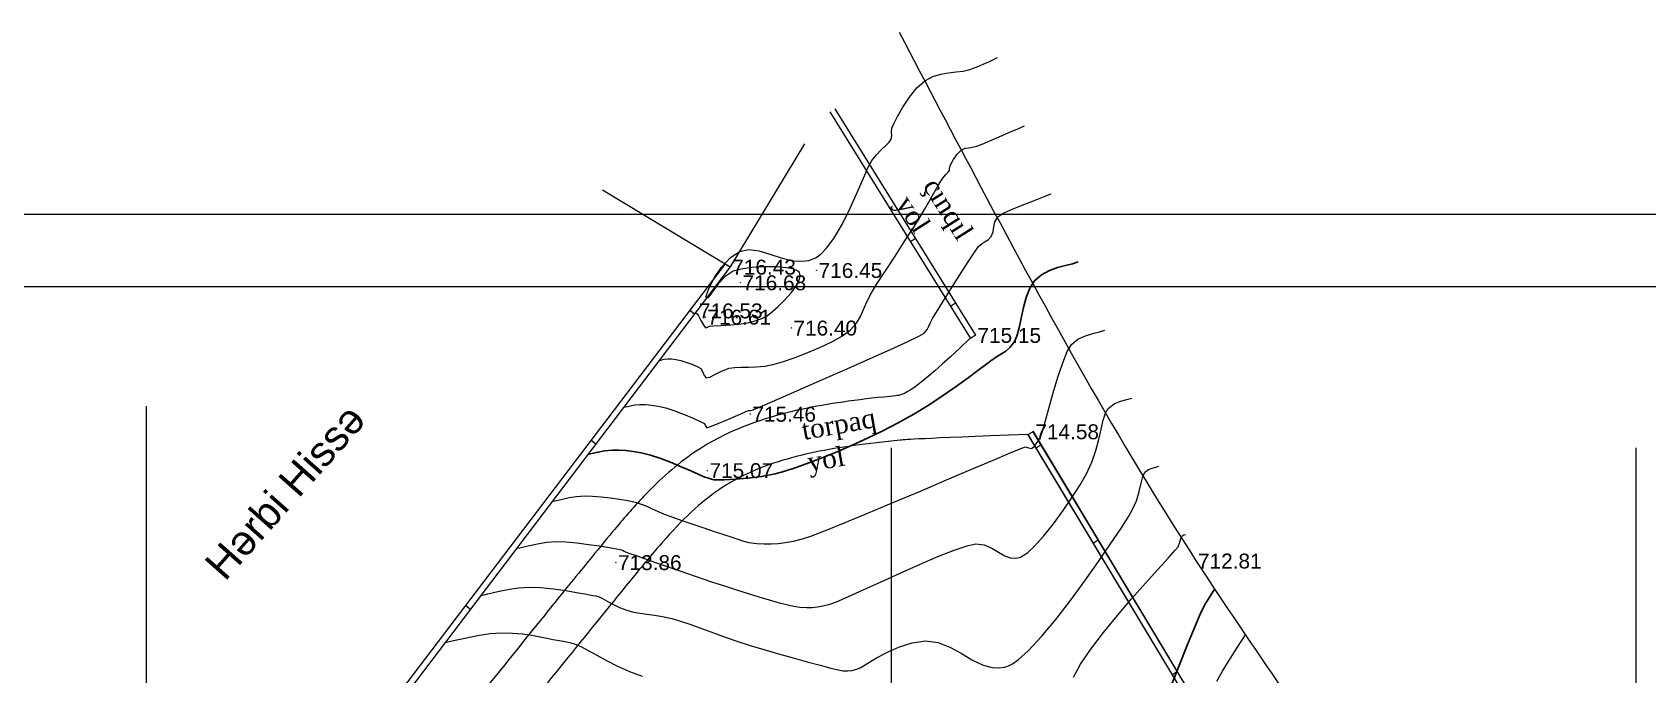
# Model space of a CAD drawing. Header units: feet. Extents: x 3381 to 683784, y 675186 to 4376258.
# Drawn here: x 683252.5 to 683360.9, y 4375949.1 to 4375992.2 of the extents above; entities that cross this region are included whole.
import ezdxf

# ---------------------------------------------------------------- set-up
doc = ezdxf.new("R2010")
doc.units = ezdxf.units.FT
doc.header["$MEASUREMENT"] = 0
doc.header["$PDMODE"] = 34
doc.header["$PDSIZE"] = 0.01
doc.linetypes.add('ACAD_ISO03W100', pattern=[30, 12, -18])
doc.layers.get('0').update_dxf_attribs({"linetype": 'CONTINUOUS'})
for name, color, linetype in [('0_Point_Height', 2, 'CONTINUOUS'), ('0_Point_Point', 7, 'CONTINUOUS'), ('Yazilar', 7, 'CONTINUOUS')]:
    doc.layers.add(name, color=color, linetype=linetype)
for name, color, linetype, lineweight in [('0_Ном._пера__110', 7, 'CONTINUOUS', 200), ('ANA HORIZONTAL', 24, 'CONTINUOUS', 30), ('das tikili_Ном._пера__29', 29, 'CONTINUOUS', 18), ('HORIZANTAL', 24, 'CONTINUOUS', 13), ('km setka', 170, 'CONTINUOUS', 15), ('kontur', 5, 'CONTINUOUS', 0)]:
    doc.layers.add(name, color=color, linetype=linetype, lineweight=lineweight)
doc.styles.get("Standard").update_dxf_attribs({"font": 'arial.ttf', "height": 2})

msp = doc.modelspace()

# ---------------------------------------------------------------- linework, layer by layer
at = {"linetype": 'Continuous'}
for p, q in [((683305.996, 4375986.894, 716.983), (683315.433, 4375971.695, 715.153)), ((683306.336, 4375987.105, 716.983), (683315.773, 4375971.906, 715.153)), ((683304.289, 4375984.747, 716.976), (683299.311, 4375976.491, 716.431)), ((683290.747, 4375981.655, 716.431), (683299.311, 4375976.491, 716.431)), ((683311.745, 4375978.394), (683311.411, 4375978.173)), ((683298.966, 4375976.699, 716.432), (683296.759, 4375973.795, 716.528)), ((683299.311, 4375976.491, 716.431), (683297.077, 4375973.553, 716.528)), ((683296.758, 4375973.795, 716.528), (683260.55, 4375926.095, 708.969)), ((683314.441, 4375974.052), (683314.107, 4375973.831)), ((683297.077, 4375973.553, 716.528), (683260.931, 4375925.935, 708.982)), ((683296.601, 4375973.587, 6.389), (683296.916, 4375973.341, 6.389)), ((683315.773, 4375971.906, 715.153), (683315.433, 4375971.695, 715.153)), ((683319.663, 4375965.439, 697.485), (683319.32, 4375965.233, 697.485)), ((683289.981, 4375964.866, -710.059), (683290.296, 4375964.62, -710.059)), ((683320.197, 4375964.551), (683319.863, 4375964.329)), ((683324.031, 4375958.17), (683323.697, 4375957.948)), ((683281.557, 4375953.768, -710.059), (683281.872, 4375953.522, -710.059)), ((683329.334, 4375949.342), (683329.001, 4375949.121))]:
    msp.add_line(p, q, dxfattribs=at)
at = {"linetype": 'Continuous', "elevation": 697.485}
for points in [[(683384.848, 4375861.457), (683373.503, 4375875.16), (683364.619, 4375889.569), (683352.808, 4375909.598), (683342.787, 4375926.537), (683331.661, 4375944.672), (683319.315, 4375965.22)], [(683382.145, 4375864.741), (683373.508, 4375875.173), (683364.623, 4375889.581), (683352.813, 4375909.611), (683342.792, 4375926.55), (683331.666, 4375944.684), (683319.32, 4375965.233)], [(683385.156, 4375861.712), (683373.829, 4375875.394), (683364.961, 4375889.775), (683353.152, 4375909.801), (683343.13, 4375926.743), (683332.003, 4375944.879), (683319.658, 4375965.426)], [(683382.425, 4375865.03), (683373.834, 4375875.407), (683364.966, 4375889.788), (683353.157, 4375909.814), (683343.135, 4375926.756), (683332.008, 4375944.892), (683319.663, 4375965.439)]]:
    msp.add_lwpolyline(points, dxfattribs=at)
at = {"linetype": 'Continuous'}
for points, knots in [([(683310.661, 4375992.239), (683312.482, 4375988.769), (683318.788, 4375976.751), (683328.685, 4375958.769), (683342.68, 4375939.505), (683353.451, 4375919.307), (683364.414, 4375901.421), (683373.542, 4375884.018), (683386.957, 4375865.497), (683403.556, 4375851.208), (683415.091, 4375836.371), (683423.022, 4375825.888), (683434.34, 4375813.97), (683442.589, 4375803.278), (683447.033, 4375797.518)], [0, 0, 0, 0, 11.7595104, 40.7232097, 61.4623304, 83.0549787, 109.2907167, 124.3927439, 141.9627176, 177.5330077, 189.5588214, 198.2764878, 216.9554477, 238.7688662, 238.7688662, 238.7688662, 238.7688662]), ([(683315.419, 4375971.709), (683311.479, 4375967.946), (683310.95, 4375967.895), (683309.361, 4375967.735), (683308.298, 4375967.619), (683305.346, 4375967.212), (683303.469, 4375966.858), (683300.691, 4375965.98), (683299.74, 4375965.609), (683298.249, 4375964.871), (683297.689, 4375964.555), (683296.529, 4375963.8), (683295.941, 4375963.353), (683294.826, 4375962.403), (683294.296, 4375961.9), (683293.054, 4375960.628), (683292.364, 4375959.842), (683291.253, 4375958.524), (683290.819, 4375957.994), (683289.963, 4375956.947), (683289.538, 4375956.427), (683288.272, 4375954.872), (683287.439, 4375953.844), (683284.959, 4375950.776), (683283.332, 4375948.753), (683280.423, 4375945.158), (683279.147, 4375943.587), (683277.111, 4375941.109), (683276.37, 4375940.211), (683274.937, 4375938.489), (683274.248, 4375937.667), (683273.02, 4375936.213), (683272.485, 4375935.584), (683271.116, 4375933.982), (683270.243, 4375932.977), (683268.811, 4375931.036), (683268.224, 4375930.126), (683267.459, 4375928.472), (683267.21, 4375927.769), (683266.976, 4375926.647), (683266.922, 4375926.253), (683266.874, 4375925.459), (683266.879, 4375925.064), (683266.999, 4375923.464), (683267.314, 4375922.291), (683268.027, 4375920.447), (683268.363, 4375919.74), (683269.089, 4375918.404), (683269.48, 4375917.772), (683270.768, 4375915.849), (683271.715, 4375914.656), (683273.179, 4375912.722), (683273.73, 4375911.971), (683274.731, 4375910.44), (683275.179, 4375909.663), (683275.849, 4375908.192), (683276.09, 4375907.506), (683276.435, 4375906.07), (683276.54, 4375905.328), (683276.618, 4375903.731), (683276.572, 4375902.877), (683276.308, 4375901.197), (683276.091, 4375900.367), (683275.296, 4375898.132), (683274.564, 4375896.78), (683273.091, 4375894.633), (683272.437, 4375893.805), (683271.046, 4375892.197), (683270.308, 4375891.414), (683268.806, 4375889.862), (683268.044, 4375889.093), (683266.722, 4375887.708), (683266.158, 4375887.1), (683265.063, 4375885.848), (683264.534, 4375885.209), (683262.995, 4375883.262), (683262.029, 4375881.925), (683260.33, 4375879.461), (683259.582, 4375878.34), (683258.113, 4375876.071), (683257.394, 4375874.925), (683255.293, 4375871.45), (683253.967, 4375869.087), (683251.571, 4375864.398), (683250.492, 4375862.077), (683248.828, 4375858.052), (683248.192, 4375856.369), (683247.033, 4375852.963), (683246.511, 4375851.246), (683245.498, 4375847.617), (683245.016, 4375845.705), (683244.232, 4375842.412), (683243.917, 4375841.035), (683243.304, 4375838.271), (683243.008, 4375836.883), (683242.584, 4375834.71), (683242.438, 4375833.935), (683242.2, 4375832.535), (683242.104, 4375831.916), (683241.864, 4375829.952), (683241.789, 4375828.608), (683241.791, 4375825.592), (683241.913, 4375823.92), (683242.353, 4375820.628), (683242.669, 4375819.009), (683243.309, 4375816.293), (683243.602, 4375815.185), (683244.167, 4375813.187), (683244.433, 4375812.294), (683244.926, 4375810.68), (683245.152, 4375809.949), (683245.648, 4375808.476), (683245.917, 4375807.736), (683246.373, 4375806.645), (683246.53, 4375806.292), (683247.032, 4375805.238), (683247.393, 4375804.577), (683248.074, 4375803.307), (683248.394, 4375802.698), (683248.793, 4375801.796), (683248.914, 4375801.492), (683249.101, 4375800.938), (683249.171, 4375800.691), (683249.294, 4375800.167), (683249.346, 4375799.894), (683249.48, 4375799.057), (683249.543, 4375798.466), (683247.358, 4375794.053)], [0, 0, 0, 0, 1.5041825, 1.5041825, 4.5125475, 4.5125475, 9.8970232, 9.8970232, 12.7958343, 12.7958343, 14.6040586, 14.6040586, 16.6622444, 16.6622444, 18.7204302, 18.7204302, 21.6922095, 21.6922095, 23.6905372, 23.6905372, 25.688865, 25.688865, 29.6855204, 29.6855204, 37.6788312, 37.6788312, 43.8586233, 43.8586233, 47.3387229, 47.3387229, 50.4791814, 50.4791814, 52.8430932, 52.8430932, 56.4524219, 56.4524219, 59.343353, 59.343353, 61.3017168, 61.3017168, 62.3107145, 62.3107145, 63.3197122, 63.3197122, 66.4267393, 66.4267393, 68.5017705, 68.5017705, 70.5768016, 70.5768016, 75.0922592, 75.0922592, 77.9843832, 77.9843832, 80.8765073, 80.8765073, 83.3681481, 83.3681481, 85.859789, 85.859789, 88.6938456, 88.6938456, 91.5279021, 91.5279021, 96.5044037, 96.5044037, 99.8137478, 99.8137478, 103.1230919, 103.1230919, 106.3599071, 106.3599071, 108.7786817, 108.7786817, 111.1974562, 111.1974562, 116.0350052, 116.0350052, 120.025858, 120.025858, 124.0167109, 124.0167109, 131.9984166, 131.9984166, 139.5388434, 139.5388434, 144.8405163, 144.8405163, 150.1421893, 150.1421893, 155.992549, 155.992549, 160.2125993, 160.2125993, 164.4326495, 164.4326495, 166.7775401, 166.7775401, 168.5840285, 168.5840285, 172.4237048, 172.4237048, 177.2211789, 177.2211789, 182.018653, 182.018653, 185.3845457, 185.3845457, 188.1403774, 188.1403774, 190.3972905, 190.3972905, 192.6542037, 192.6542037, 193.7358898, 193.7358898, 195.899262, 195.899262, 198.0626342, 198.0626342, 199.1900842, 199.1900842, 200.13488, 200.13488, 201.0796759, 201.0796759, 202.923933, 202.923933, 202.923933, 202.923933]), ([(683319.321, 4375965.239), (683311.759, 4375964.959), (683311.23, 4375964.908), (683309.652, 4375964.749), (683308.615, 4375964.635), (683305.815, 4375964.247), (683304.107, 4375963.916), (683301.689, 4375963.148), (683300.881, 4375962.829), (683299.632, 4375962.207), (683299.163, 4375961.939), (683298.015, 4375961.181), (683297.344, 4375960.635), (683296.033, 4375959.411), (683295.396, 4375958.735), (683294.133, 4375957.3), (683293.507, 4375956.54), (683291.359, 4375953.919), (683289.881, 4375952.093), (683286.953, 4375948.468), (683285.504, 4375946.667), (683281.117, 4375941.245), (683278.14, 4375937.603), (683274.421, 4375933.23), (683273.937, 4375932.668), (683272.995, 4375931.558), (683272.539, 4375931.008), (683271.551, 4375929.719), (683271.054, 4375928.984), (683270.368, 4375927.665), (683270.141, 4375927.079), (683269.952, 4375926.239), (683269.913, 4375925.979), (683269.877, 4375925.45), (683269.879, 4375925.174), (683269.963, 4375924.064), (683270.194, 4375923.162), (683270.745, 4375921.735), (683270.99, 4375921.207), (683271.527, 4375920.187), (683271.821, 4375919.692), (683272.905, 4375918.012), (683273.797, 4375916.865), (683275.316, 4375914.874), (683275.929, 4375914.059), (683277.098, 4375912.323), (683277.654, 4375911.405), (683278.4, 4375909.851), (683278.647, 4375909.256), (683279.057, 4375908.021), (683279.218, 4375907.39), (683279.575, 4375905.476), (683279.644, 4375904.17), (683279.474, 4375901.769), (683279.273, 4375900.674), (683278.671, 4375898.564), (683278.27, 4375897.545), (683277.315, 4375895.606), (683276.764, 4375894.685), (683275.384, 4375892.67), (683274.52, 4375891.605), (683272.735, 4375889.599), (683271.815, 4375888.653), (683270.149, 4375886.947), (683269.399, 4375886.181), (683268.222, 4375884.906), (683267.777, 4375884.402), (683266.905, 4375883.367), (683266.479, 4375882.838), (683265.225, 4375881.222), (683264.42, 4375880.105), (683262.894, 4375877.896), (683262.167, 4375876.809), (683260.746, 4375874.62), (683260.051, 4375873.515), (683258.021, 4375870.172), (683256.741, 4375867.904), (683254.364, 4375863.288), (683253.268, 4375860.941), (683251.614, 4375856.938), (683250.997, 4375855.304), (683249.875, 4375851.996), (683249.366, 4375850.319), (683248.368, 4375846.737), (683247.889, 4375844.827), (683247.118, 4375841.574), (683246.811, 4375840.234), (683246.22, 4375837.561), (683245.937, 4375836.226), (683245.522, 4375834.1), (683245.372, 4375833.305), (683245.139, 4375831.917), (683245.05, 4375831.319), (683244.913, 4375830.126), (683244.863, 4375829.526), (683244.769, 4375827.717), (683244.778, 4375826.502), (683244.967, 4375823.369), (683245.247, 4375821.46), (683246.037, 4375817.653), (683246.544, 4375815.753), (683247.29, 4375813.213), (683247.484, 4375812.572), (683247.877, 4375811.294), (683248.075, 4375810.665), (683248.47, 4375809.503), (683248.665, 4375808.966), (683249.016, 4375808.092), (683249.164, 4375807.748), (683249.446, 4375807.141), (683249.578, 4375806.875), (683249.857, 4375806.331), (683250.004, 4375806.056), (683250.455, 4375805.215), (683250.771, 4375804.636), (683251.296, 4375803.564), (683251.513, 4375803.084), (683251.832, 4375802.241), (683251.95, 4375801.888), (683252.147, 4375801.169), (683252.225, 4375800.812), (683252.419, 4375799.753), (683252.496, 4375799.065), (683252.574, 4375798.323), (683252.583, 4375798.242), (683254.317, 4375793.93)], [0, 0, 0, 0, 1.5195761, 1.5195761, 4.5587283, 4.5587283, 9.9305937, 9.9305937, 12.8375976, 12.8375976, 14.6989466, 14.6989466, 17.5962721, 17.5962721, 20.4935977, 20.4935977, 23.4307648, 23.4307648, 30.5406062, 30.5406062, 37.6504477, 37.6504477, 51.8701305, 51.8701305, 53.9433419, 53.9433419, 56.0165533, 56.0165533, 58.8397751, 58.8397751, 61.1867015, 61.1867015, 62.257023, 62.257023, 63.3273446, 63.3273446, 66.4263407, 66.4263407, 68.2682497, 68.2682497, 70.1101586, 70.1101586, 74.6215299, 74.6215299, 77.5950003, 77.5950003, 80.5684708, 80.5684708, 82.3043553, 82.3043553, 84.0402398, 84.0402398, 87.5120089, 87.5120089, 90.504027, 90.504027, 93.4960452, 93.4960452, 96.4880633, 96.4880633, 100.372173, 100.372173, 104.2562828, 104.2562828, 107.5177012, 107.5177012, 109.6184271, 109.6184271, 111.7191531, 111.7191531, 115.920605, 115.920605, 119.8587917, 119.8587917, 123.7969785, 123.7969785, 131.6733519, 131.6733519, 139.5534814, 139.5534814, 144.8944211, 144.8944211, 150.2353608, 150.2353608, 156.1903919, 156.1903919, 160.321983, 160.321983, 164.453574, 164.453574, 166.8999608, 166.8999608, 168.7971258, 168.7971258, 170.6942909, 170.6942909, 174.4886209, 174.4886209, 180.4889056, 180.4889056, 186.4891903, 186.4891903, 188.5086959, 188.5086959, 190.5282014, 190.5282014, 192.322947, 192.322947, 193.5253301, 193.5253301, 194.4787119, 194.4787119, 195.4320938, 195.4320938, 197.3388576, 197.3388576, 198.7843763, 198.7843763, 199.7590286, 199.7590286, 200.7336808, 200.7336808, 202.6829852, 202.6829852, 202.923933, 202.923933, 202.923933, 202.923933])]:
    msp.add_open_spline(points, degree=3, knots=knots, dxfattribs=at)
at = {"layer": '0_Point_Point'}
for p in [(683299.311, 4375976.491, 716.431), (683305.11, 4375976.266, 716.448), (683300.004, 4375975.441, 716.68), (683297.077, 4375973.553, 716.528), (683297.643, 4375973.133, 716.608), (683303.419, 4375972.4, 716.396), (683315.773, 4375971.906, 715.153), (683300.66, 4375966.614, 715.458), (683319.663, 4375965.439, 714.578), (683297.784, 4375962.831, 715.073), (683291.641, 4375956.657, 713.864), (683330.581, 4375956.762, 712.806)]:
    msp.add_point(p, dxfattribs=at)
at = {"layer": '0_Ном._пера__110', "linetype": 'Continuous', "lineweight": 25, "flags": 128}
msp.add_lwpolyline([(683213.423, 4375975.18), (683584.529, 4375975.18), (683584.529, 4375708.72), (683213.423, 4375708.72)], close=True, dxfattribs=at)
at = {"layer": 'ANA HORIZONTAL', "color": 16, "lineweight": 30}
for points, elevation in [([(683289.758, 4375963.911), (683289.814, 4375963.921), (683289.933, 4375963.946), (683290.133, 4375963.994), (683290.438, 4375964.065), (683290.881, 4375964.145), (683291.393, 4375964.185), (683291.833, 4375964.185), (683292.293, 4375964.161), (683292.789, 4375964.105), (683293.339, 4375964.008), (683293.959, 4375963.862), (683294.582, 4375963.664), (683295.295, 4375963.388), (683296.016, 4375963.083), (683296.664, 4375962.795), (683297.157, 4375962.571), (683297.413, 4375962.458), (683297.616, 4375962.385), (683297.784, 4375962.328), (683297.917, 4375962.286), (683298.06, 4375962.237), (683298.206, 4375962.207), (683298.43, 4375962.203), (683298.936, 4375962.209), (683299.651, 4375962.238), (683300.504, 4375962.305), (683301.423, 4375962.423), (683302.334, 4375962.607), (683302.985, 4375962.787), (683303.746, 4375963.032), (683304.598, 4375963.334), (683305.522, 4375963.688), (683306.499, 4375964.087), (683307.509, 4375964.524), (683308.534, 4375964.993), (683309.554, 4375965.488), (683310.55, 4375966.003), (683311.632, 4375966.611), (683312.665, 4375967.243), (683313.63, 4375967.876), (683314.511, 4375968.485), (683315.287, 4375969.045), (683315.941, 4375969.531), (683316.454, 4375969.919), (683316.808, 4375970.185), (683317.199, 4375970.45), (683317.528, 4375970.651), (683317.817, 4375970.844), (683318.09, 4375971.087), (683318.371, 4375971.435), (683318.555, 4375971.834), (683318.704, 4375972.392), (683318.842, 4375973.052), (683318.991, 4375973.757), (683319.176, 4375974.448), (683319.419, 4375975.068), (683319.745, 4375975.559), (683320.219, 4375975.964), (683320.746, 4375976.247), (683321.29, 4375976.443), (683321.815, 4375976.582), (683322.286, 4375976.698), (683322.667, 4375976.823)], 715), ([(683328.949, 4375948.439), (683329.504, 4375949.858), (683330.022, 4375951.148), (683330.467, 4375952.227), (683330.799, 4375953.015), (683330.982, 4375953.43), (683331.223, 4375953.895), (683331.458, 4375954.285), (683331.67, 4375954.61), (683331.841, 4375954.877)], 712.5)]:
    msp.add_lwpolyline(points, dxfattribs=dict(at, elevation=elevation))
at = {"layer": 'das tikili_Ном._пера__29', "color": 7, "linetype": 'Continuous', "flags": 128}
msp.add_lwpolyline([(683194.044, 4375980.024), (683589.374, 4375980.024), (683589.374, 4375703.875), (683194.044, 4375703.875)], close=True, dxfattribs=at)
at = {"layer": 'HORIZANTAL', "color": 16, "linetype": 'Continuous', "lineweight": 20}
for points, elevation in [([(683296.943, 4375973.376), (683296.946, 4375973.377), (683296.962, 4375973.38), (683296.973, 4375973.381), (683297.027, 4375973.368), (683297.091, 4375973.347), (683297.173, 4375973.199), (683297.346, 4375972.884), (683297.532, 4375972.565), (683297.653, 4375972.408), (683297.779, 4375972.444), (683297.926, 4375972.521), (683298.175, 4375972.537), (683298.698, 4375972.559), (683299.362, 4375972.596), (683300.036, 4375972.66), (683300.586, 4375972.76), (683301.064, 4375972.894), (683301.439, 4375973.03), (683301.783, 4375973.219), (683302.168, 4375973.514), (683302.522, 4375973.831), (683302.957, 4375974.261), (683303.397, 4375974.753), (683303.763, 4375975.255), (683303.951, 4375975.629), (683304.005, 4375975.875), (683303.99, 4375976.018), (683303.966, 4375976.081), (683303.932, 4375976.131), (683303.827, 4375976.221), (683303.579, 4375976.332), (683303.115, 4375976.436), (683302.383, 4375976.503), (683301.565, 4375976.505), (683300.753, 4375976.45), (683300.036, 4375976.346), (683299.503, 4375976.2), (683298.967, 4375975.851), (683298.513, 4375975.359), (683298.149, 4375974.86), (683297.927, 4375974.551), (683297.805, 4375974.417), (683297.745, 4375974.392), (683297.722, 4375974.401), (683297.708, 4375974.423), (683297.705, 4375974.508), (683297.757, 4375974.724), (683297.921, 4375975.141), (683298.263, 4375975.79), (683298.73, 4375976.479), (683299.299, 4375977.098), (683299.941, 4375977.536), (683300.557, 4375977.662), (683301.24, 4375977.568), (683301.973, 4375977.349), (683302.736, 4375977.098), (683303.512, 4375976.91), (683304.13, 4375976.869), (683304.585, 4375976.933), (683304.883, 4375977.032), (683305.029, 4375977.101), (683305.156, 4375977.175), (683305.409, 4375977.365), (683305.783, 4375977.746), (683306.267, 4375978.397), (683306.841, 4375979.373), (683307.371, 4375980.437), (683307.845, 4375981.493), (683308.252, 4375982.442), (683308.58, 4375983.186), (683308.818, 4375983.629), (683309.135, 4375984.016), (683309.457, 4375984.351), (683309.752, 4375984.636), (683309.983, 4375984.874), (683310.116, 4375985.067), (683310.16, 4375985.319), (683310.134, 4375985.544), (683310.168, 4375985.805), (683310.294, 4375986.092), (683310.549, 4375986.595), (683310.91, 4375987.225), (683311.351, 4375987.892), (683311.848, 4375988.505), (683312.375, 4375988.976), (683312.912, 4375989.269), (683313.447, 4375989.438), (683313.973, 4375989.526), (683314.481, 4375989.577), (683314.96, 4375989.633), (683315.404, 4375989.738), (683315.882, 4375989.914), (683316.303, 4375990.093), (683316.671, 4375990.263), (683316.988, 4375990.415), (683317.257, 4375990.539)], 716.5), ([(683294.548, 4375970.221), (683294.574, 4375970.226), (683294.631, 4375970.239), (683294.728, 4375970.262), (683294.882, 4375970.294), (683295.113, 4375970.316), (683295.37, 4375970.312), (683295.656, 4375970.279), (683296, 4375970.204), (683296.337, 4375970.105), (683296.724, 4375969.969), (683297.083, 4375969.815), (683297.334, 4375969.662), (683297.479, 4375969.434), (683297.554, 4375969.201), (683297.699, 4375969.053), (683297.935, 4375969.095), (683298.287, 4375969.276), (683298.73, 4375969.504), (683299.238, 4375969.687), (683299.619, 4375969.744), (683300.05, 4375969.76), (683300.531, 4375969.761), (683301.06, 4375969.777), (683301.635, 4375969.833), (683302.254, 4375969.957), (683302.893, 4375970.146), (683303.668, 4375970.413), (683304.514, 4375970.739), (683305.37, 4375971.104), (683306.171, 4375971.489), (683306.854, 4375971.875), (683307.355, 4375972.243), (683307.79, 4375972.714), (683308.063, 4375973.166), (683308.263, 4375973.634), (683308.479, 4375974.153), (683308.799, 4375974.758), (683309.098, 4375975.239), (683309.479, 4375975.833), (683309.913, 4375976.503), (683310.377, 4375977.214), (683310.843, 4375977.929), (683311.286, 4375978.612), (683311.679, 4375979.227), (683311.998, 4375979.738), (683312.355, 4375980.335), (683312.691, 4375980.917), (683312.993, 4375981.451), (683313.249, 4375981.907), (683313.447, 4375982.252), (683313.575, 4375982.454), (683313.764, 4375982.675), (683313.936, 4375982.846), (683314.029, 4375982.957), (683314.04, 4375983.085), (683314.047, 4375983.215), (683314.127, 4375983.386), (683314.304, 4375983.703), (683314.545, 4375984.054), (683314.819, 4375984.324), (683315.078, 4375984.453), (683315.317, 4375984.496), (683315.573, 4375984.52), (683315.879, 4375984.591), (683316.224, 4375984.726), (683316.75, 4375984.949), (683317.376, 4375985.223), (683318.023, 4375985.509), (683318.611, 4375985.77), (683319.06, 4375985.967)], 716), ([(683292.153, 4375967.066), (683292.19, 4375967.073), (683292.271, 4375967.09), (683292.405, 4375967.122), (683292.611, 4375967.17), (683292.908, 4375967.223), (683293.253, 4375967.251), (683293.625, 4375967.248), (683294.022, 4375967.218), (683294.466, 4375967.15), (683294.979, 4375967.033), (683295.524, 4375966.857), (683296.184, 4375966.603), (683296.831, 4375966.331), (683297.338, 4375966.103), (683297.577, 4375965.978), (683297.661, 4375965.817), (683297.745, 4375965.697), (683297.983, 4375965.769), (683298.502, 4375965.977), (683299.159, 4375966.255), (683299.814, 4375966.537), (683300.325, 4375966.758), (683300.55, 4375966.852), (683300.667, 4375966.862), (683300.784, 4375966.873), (683301.06, 4375966.99), (683301.785, 4375967.303), (683302.86, 4375967.77), (683304.189, 4375968.35), (683305.672, 4375969.001), (683307.211, 4375969.68), (683308.709, 4375970.346), (683310.068, 4375970.957), (683311.188, 4375971.472), (683311.973, 4375971.848), (683312.324, 4375972.044), (683312.535, 4375972.284), (683312.657, 4375972.516), (683312.76, 4375972.771), (683312.916, 4375973.074), (683313.156, 4375973.463), (683313.589, 4375974.158), (683314.14, 4375975.035), (683314.732, 4375975.969), (683315.288, 4375976.834), (683315.733, 4375977.506), (683315.99, 4375977.859), (683316.22, 4375978.062), (683316.436, 4375978.19), (683316.641, 4375978.323), (683316.841, 4375978.54), (683316.968, 4375978.846), (683317.016, 4375979.18), (683317.086, 4375979.52), (683317.275, 4375979.843), (683317.616, 4375980.077), (683318.196, 4375980.351), (683318.912, 4375980.644), (683319.663, 4375980.931), (683320.348, 4375981.189), (683320.864, 4375981.395)], 715.5), ([(683287.363, 4375960.756), (683287.422, 4375960.766), (683287.546, 4375960.792), (683287.751, 4375960.84), (683288.056, 4375960.913), (683288.49, 4375961.007), (683288.982, 4375961.082), (683289.532, 4375961.12), (683290.059, 4375961.111), (683290.647, 4375961.069), (683291.265, 4375961), (683291.875, 4375960.91), (683292.445, 4375960.805), (683292.939, 4375960.691), (683293.398, 4375960.551), (683293.754, 4375960.407), (683294.073, 4375960.255), (683294.424, 4375960.089), (683294.873, 4375959.905), (683295.397, 4375959.713), (683296.061, 4375959.479), (683296.8, 4375959.223), (683297.549, 4375958.968), (683298.245, 4375958.738), (683298.825, 4375958.554), (683299.346, 4375958.38), (683299.76, 4375958.229), (683300.141, 4375958.102), (683300.562, 4375958.003), (683301.096, 4375957.935), (683301.587, 4375957.904), (683302.054, 4375957.901), (683302.521, 4375957.928), (683303.011, 4375957.99), (683303.55, 4375958.09), (683304.162, 4375958.231), (683304.729, 4375958.422), (683305.715, 4375958.803), (683307.031, 4375959.336), (683308.589, 4375959.98), (683310.301, 4375960.697), (683312.077, 4375961.446), (683313.83, 4375962.189), (683315.47, 4375962.886), (683316.91, 4375963.497), (683318.06, 4375963.983), (683318.833, 4375964.305), (683319.139, 4375964.422), (683319.347, 4375964.346), (683319.535, 4375964.298), (683319.712, 4375964.432), (683319.928, 4375964.704), (683320.144, 4375965.057), (683320.263, 4375965.401), (683320.458, 4375966.083), (683320.711, 4375966.995), (683321.003, 4375968.031), (683321.317, 4375969.084), (683321.635, 4375970.046), (683321.94, 4375970.813), (683322.214, 4375971.275), (683322.659, 4375971.638), (683323.155, 4375971.874), (683323.654, 4375972.026), (683324.108, 4375972.137), (683324.471, 4375972.252)], 714.5), ([(683284.968, 4375957.6), (683285.041, 4375957.614), (683285.197, 4375957.646), (683285.452, 4375957.705), (683285.832, 4375957.797), (683286.373, 4375957.913), (683286.986, 4375958.008), (683287.672, 4375958.055), (683288.277, 4375958.036), (683289.008, 4375957.968), (683289.789, 4375957.87), (683290.547, 4375957.759), (683291.204, 4375957.652), (683291.687, 4375957.566), (683291.919, 4375957.52), (683292.069, 4375957.469), (683292.185, 4375957.415), (683292.332, 4375957.352), (683292.573, 4375957.265), (683293.125, 4375957.07), (683293.918, 4375956.792), (683294.879, 4375956.457), (683295.938, 4375956.09), (683297.024, 4375955.717), (683298.066, 4375955.364), (683298.992, 4375955.057), (683299.733, 4375954.821), (683300.511, 4375954.58), (683301.24, 4375954.353), (683301.916, 4375954.148), (683302.533, 4375953.969), (683303.087, 4375953.825), (683303.572, 4375953.72), (683303.986, 4375953.663), (683304.448, 4375953.634), (683304.822, 4375953.637), (683305.166, 4375953.674), (683305.536, 4375953.747), (683305.989, 4375953.856), (683306.437, 4375954.02), (683307.213, 4375954.354), (683308.239, 4375954.814), (683309.435, 4375955.356), (683310.723, 4375955.938), (683312.024, 4375956.515), (683313.259, 4375957.043), (683314.348, 4375957.48), (683315.214, 4375957.78), (683315.777, 4375957.902), (683316.365, 4375957.831), (683316.868, 4375957.617), (683317.321, 4375957.342), (683317.757, 4375957.089), (683318.116, 4375956.96), (683318.403, 4375956.932), (683318.606, 4375956.958), (683318.713, 4375956.985), (683318.796, 4375957.016), (683318.978, 4375957.111), (683319.282, 4375957.332), (683319.737, 4375957.753), (683320.36, 4375958.442), (683321.011, 4375959.256), (683321.657, 4375960.137), (683322.264, 4375961.028), (683322.797, 4375961.872), (683323.224, 4375962.609), (683323.584, 4375963.383), (683323.853, 4375964.162), (683324.055, 4375964.915), (683324.214, 4375965.608), (683324.356, 4375966.206), (683324.504, 4375966.679), (683324.684, 4375966.992), (683325.083, 4375967.296), (683325.525, 4375967.473), (683325.944, 4375967.581), (683326.274, 4375967.68)], 714), ([(683282.573, 4375954.445), (683282.646, 4375954.458), (683282.799, 4375954.489), (683283.047, 4375954.545), (683283.412, 4375954.634), (683283.921, 4375954.752), (683284.491, 4375954.862), (683285.121, 4375954.947), (683285.812, 4375954.99), (683286.592, 4375954.966), (683287.437, 4375954.882), (683288.266, 4375954.765), (683288.999, 4375954.641), (683289.557, 4375954.537), (683289.859, 4375954.479), (683290.098, 4375954.441), (683290.287, 4375954.405), (683290.518, 4375954.336), (683290.736, 4375954.233), (683291.046, 4375954.061), (683291.432, 4375953.851), (683291.882, 4375953.634), (683292.381, 4375953.442), (683292.813, 4375953.326), (683293.255, 4375953.248), (683293.719, 4375953.186), (683294.221, 4375953.118), (683294.774, 4375953.024), (683295.393, 4375952.883), (683295.973, 4375952.713), (683296.596, 4375952.503), (683297.268, 4375952.259), (683298.001, 4375951.989), (683298.801, 4375951.7), (683299.678, 4375951.397), (683300.641, 4375951.089), (683301.567, 4375950.81), (683302.55, 4375950.524), (683303.539, 4375950.243), (683304.486, 4375949.982), (683305.342, 4375949.753), (683306.059, 4375949.569), (683306.586, 4375949.444), (683306.876, 4375949.39), (683307.213, 4375949.376), (683307.485, 4375949.405), (683307.817, 4375949.481), (683308.089, 4375949.613), (683308.542, 4375949.886), (683309.142, 4375950.242), (683309.861, 4375950.627), (683310.666, 4375950.982), (683311.528, 4375951.253), (683312.415, 4375951.382), (683313.266, 4375951.284), (683314.056, 4375950.976), (683314.807, 4375950.555), (683315.544, 4375950.116), (683316.288, 4375949.759), (683316.904, 4375949.596), (683317.386, 4375949.577), (683317.72, 4375949.627), (683317.891, 4375949.672), (683318.004, 4375949.714), (683318.253, 4375949.843), (683318.674, 4375950.146), (683319.313, 4375950.727), (683320.207, 4375951.685), (683321.167, 4375952.835), (683322.153, 4375954.104), (683323.123, 4375955.419), (683324.036, 4375956.708), (683324.853, 4375957.899), (683325.53, 4375958.92), (683326.028, 4375959.698), (683326.305, 4375960.16), (683326.582, 4375960.792), (683326.767, 4375961.416), (683326.897, 4375961.978), (683327.013, 4375962.426), (683327.153, 4375962.708), (683327.385, 4375962.885), (683327.642, 4375962.987), (683327.886, 4375963.05), (683328.078, 4375963.108)], 713.5), ([(683322.355, 4375948.948), (683322.838, 4375949.825), (683323.531, 4375950.842), (683324.372, 4375951.947), (683325.302, 4375953.087), (683326.261, 4375954.209), (683327.188, 4375955.261), (683328.024, 4375956.189), (683328.709, 4375956.943), (683329.183, 4375957.468), (683329.386, 4375957.712), (683329.502, 4375958.009), (683329.567, 4375958.272), (683329.623, 4375958.424), (683329.758, 4375958.499), (683329.881, 4375958.536)], 713), ([(683280.178, 4375951.29), (683280.263, 4375951.305), (683280.446, 4375951.341), (683280.745, 4375951.407), (683281.188, 4375951.51), (683281.805, 4375951.648), (683282.479, 4375951.777), (683283.199, 4375951.876), (683283.952, 4375951.924), (683284.691, 4375951.911), (683285.374, 4375951.852), (683285.993, 4375951.763), (683286.543, 4375951.662), (683287.018, 4375951.564), (683287.411, 4375951.488), (683287.856, 4375951.417), (683288.205, 4375951.359), (683288.547, 4375951.281), (683288.974, 4375951.148), (683289.322, 4375950.993), (683289.784, 4375950.744), (683290.349, 4375950.427), (683291.005, 4375950.07), (683291.74, 4375949.699), (683292.541, 4375949.342), (683293.397, 4375949.025)], 713)]:
    msp.add_lwpolyline(points, dxfattribs=dict(at, elevation=elevation))
at = {"layer": 'HORIZANTAL', "color": 32, "linetype": 'Continuous', "lineweight": 13, "elevation": 712}
msp.add_lwpolyline([(683331.991, 4375948.694), (683332.352, 4375949.347), (683332.709, 4375949.943), (683333.053, 4375950.484), (683333.373, 4375950.973), (683333.658, 4375951.41), (683333.899, 4375951.797)], dxfattribs=at)
at = {"layer": 'km setka', "flags": 128}
for points in [[(683260.108, 4375967.153), (683260.108, 4375757.916)], [(683310.108, 4375964.341), (683310.108, 4375747.894)], [(683360.108, 4375964.341), (683360.108, 4375740.489)]]:
    msp.add_lwpolyline(points, dxfattribs=at)

# ---------------------------------------------------------------- texts
at = {"layer": '0_Point_Height', "color": 0}
for s, p in [('716.43', (683299.447, 4375975.977, 716.431)), ('716.68', (683300.14, 4375974.927, 716.68)), ('716.45', (683305.246, 4375975.752, 716.448)), ('716.53', (683297.213, 4375973.039, 716.528)), ('716.61', (683297.779, 4375972.619, 716.608)), ('716.40', (683303.555, 4375971.886, 716.396)), ('715.15', (683315.909, 4375971.392, 715.153)), ('715.46', (683300.796, 4375966.1, 715.458)), ('714.58', (683319.799, 4375964.925, 714.578)), ('715.07', (683297.92, 4375962.317, 715.073)), ('713.86', (683291.777, 4375956.143, 713.864)), ('712.81', (683330.717, 4375956.248, 712.806))]:
    msp.add_text(s, height=1, dxfattribs=at).set_placement(p)
at = {"layer": 'kontur', "color": 0, "linetype": 'ACAD_ISO03W100', "lineweight": 0, "ltscale": 0.35, "insert": (683263.887, 4375956.655), "char_height": 2, "attachment_point": 1, "rotation": 48.48393}
msp.add_mtext_dynamic_manual_height_columns('{\\fArial|b0|i0|c204|p34;H\\fArial|b0|i0|c238|p34;ərbi Hissə}', width=21.22032, gutter_width=25, heights=[0], dxfattribs=at)
at = {"layer": 'Yazilar', "char_height": 1.3, "width": 0.10588, "attachment_point": 1}
for s, insert, rotation in [('{\\fTimes New Roman|b0|i0|c238|p18;çınqıl yol}', (683313.302, 4375982.619), 302.4345), ('{\\fTimes New Roman|b0|i0|c0|p18;torpaq\\fTimes New Roman|b0|i0|c238|p18; yol}', (683304.007, 4375966.149), 10.07241)]:
    msp.add_mtext(s, dxfattribs=dict(at, insert=insert, rotation=rotation))

doc.saveas('drawing.dxf')
